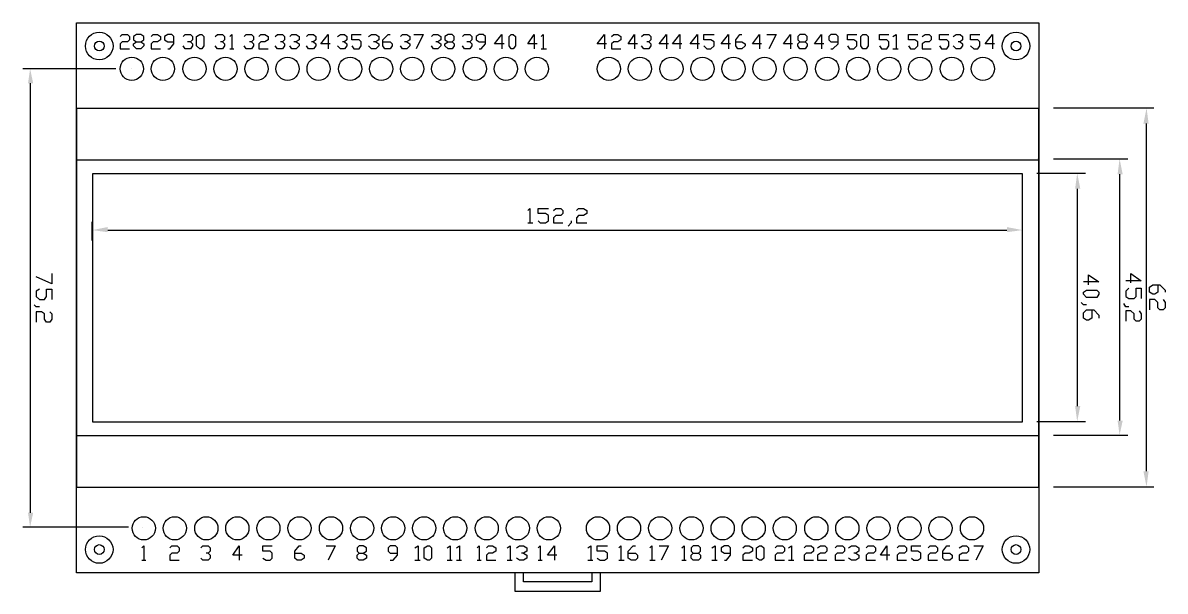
# Model space of a CAD drawing. Extents: x 8 to 205, y -67 to 346.
# Drawn here: x 17.9 to 204.9, y 156 to 249 of the extents above; entities that cross this region are included whole.
import ezdxf

# ---------------------------------------------------------------- set-up
doc = ezdxf.new("R2010")
doc.units = 0
doc.header["$MEASUREMENT"] = 0
doc.layers.add('LIVELLO_1', color=160, linetype='Continuous')

# ---------------------------------------------------------------- blocks, each defined once
blk = doc.blocks.new('AI9-BLK3')
at = {"layer": 'LIVELLO_1'}
for points in [[(-86.06, 97.86), (-86.9, 97.86), (-86.56, 100.23)], [(96.49, 91.26), (95.64, 91.26), (96.15, 93.8)], [(92.25, 82.96), (91.41, 82.96), (91.74, 85.5)], [(85.31, 80.59), (84.46, 80.59), (84.8, 83.13)], [(-73.86, 74.32), (-73.86, 73.48), (-76.4, 73.82)], [(73.29, 74.32), (73.29, 73.48), (75.83, 73.82)], [(85.31, 45.03), (84.46, 45.03), (84.8, 42.49)], [(92.25, 42.66), (91.41, 42.66), (91.74, 40.29)], [(96.49, 34.36), (95.64, 34.36), (96.15, 31.82)], [(-86.06, 27.59), (-86.9, 27.59), (-86.56, 25.22)]]:
    blk.add_hatch(color=7, dxfattribs=at).paths.add_polyline_path(points)
blk = doc.blocks.new('AI9-BLK2')
at = {"layer": 'LIVELLO_1', "color": 7}
for p, q in [((-54.86, 104.99), (-54.18, 104.99)), ((-3.89, 104.99), (-3.04, 104.99)), ((53.68, 104.99), (54.53, 104.99)), ((-73.48, 101.77), (-88.72, 101.77)), ((-70.94, 101.77), (-70.94, 101.77)), ((-87.54, 99.4), (-87.54, 29.13)), ((77.39, 95.34), (77.39, 95.34)), ((79.93, 95.34), (96.36, 95.34)), ((95.17, 95.34), (95.17, 95.34)), ((95.17, 35.9), (95.17, 92.8)), ((77.39, 87.04), (77.39, 87.04)), ((79.93, 87.04), (92.12, 87.04)), ((74.85, 84.67), (74.85, 84.67)), ((77.22, 84.67), (85.18, 84.67)), ((90.77, 84.5), (90.77, 44.2)), ((83.83, 82.13), (83.83, 46.57)), ((-77.38, 73.66), (-77.38, 76.71)), ((74.85, 73.66), (74.85, 76.71)), ((-74.84, 75.36), (72.31, 75.36)), ((-6.09, 76.54), (-5.24, 76.54)), ((74.85, 75.36), (74.85, 75.36)), ((-77.38, 71.12), (-77.38, 71.12)), ((74.85, 71.12), (74.85, 71.12)), ((74.85, 44.03), (74.85, 44.03)), ((77.22, 44.03), (85.18, 44.03)), ((83.83, 44.03), (83.83, 44.03)), ((77.39, 41.83), (77.39, 41.83)), ((79.93, 41.83), (92.12, 41.83)), ((90.77, 41.83), (90.77, 41.83)), ((77.39, 33.36), (77.39, 33.36)), ((79.93, 33.36), (96.36, 33.36)), ((-71.45, 26.76), (-88.72, 26.76)), ((-87.54, 26.76), (-87.54, 26.76)), ((-69.08, 26.76), (-69.08, 26.76)), ((-69.25, 21.34), (-68.57, 21.34)), ((-24.55, 21.34), (-23.7, 21.34)), ((-19.3, 21.34), (-18.45, 21.34)), ((-17.77, 21.34), (-16.93, 21.34)), ((-14.39, 21.34), (-13.71, 21.34)), ((-9.48, 21.34), (-8.63, 21.34)), ((-4.4, 21.34), (-3.72, 21.34)), ((3.73, 21.34), (4.58, 21.34)), ((8.81, 21.34), (9.66, 21.34)), ((13.89, 21.34), (14.74, 21.34)), ((19.14, 21.34), (19.82, 21.34)), ((24.05, 21.34), (24.9, 21.34)), ((36.58, 21.34), (37.43, 21.34))]:
    blk.add_line(p, q, dxfattribs=at)
for points in [[(77.53, 19.29), (-79.95, 19.29), (-79.95, 109.27), (77.53, 109.27)], [(-59.77, 104.99), (-60.28, 105.5), (-60.28, 107.02), (-59.77, 107.36), (-59.43, 107.36), (-59.09, 107.02), (-59.09, 105.5), (-59.43, 104.99)], [(-8.8, 104.99), (-9.14, 105.5), (-9.14, 107.02), (-8.8, 107.36), (-8.46, 107.36), (-8.12, 107.02), (-8.12, 105.5), (-8.46, 104.99)], [(48.77, 104.99), (48.44, 105.5), (48.44, 107.02), (48.77, 107.36), (49.28, 107.36), (49.62, 107.02), (49.62, 105.5), (49.28, 104.99)], [(77.53, 95.27), (-79.95, 95.27), (-79.95, 33.29), (77.53, 33.29)], [(-79.95, 86.87), (77.53, 86.87), (77.53, 41.69), (-79.95, 41.69)], [(-77.3, 43.99), (74.88, 43.99), (74.88, 84.57), (-77.3, 84.57)], [(84.84, 65.2), (85.35, 65.53), (87.04, 65.53), (87.38, 65.2), (87.38, 64.86), (87.04, 64.35), (85.35, 64.35), (84.84, 64.86)], [(-22.52, 21.34), (-23.02, 21.68), (-23.02, 23.37), (-22.52, 23.71), (-22.18, 23.71), (-21.84, 23.37), (-21.84, 21.68), (-22.18, 21.34)], [(31.84, 21.34), (31.33, 21.68), (31.33, 23.37), (31.84, 23.71), (32.18, 23.71), (32.52, 23.37), (32.52, 21.68), (32.18, 21.34)]]:
    blk.add_lwpolyline(points, close=True, dxfattribs=at)
for points in [[(-72.81, 107.02), (-72.47, 107.36), (-71.62, 107.36), (-71.28, 107.02), (-71.28, 106.51), (-71.62, 106.17), (-72.47, 106.17), (-72.81, 105.84), (-72.81, 104.99), (-71.28, 104.99)], [(-70.1, 104.99), (-70.61, 105.5), (-70.61, 105.84), (-70.1, 106.17), (-69.42, 106.17), (-68.91, 106.51), (-68.91, 107.02), (-69.42, 107.36), (-70.1, 107.36), (-70.61, 107.02), (-70.61, 106.51), (-70.1, 106.17)], [(-67.73, 107.02), (-67.39, 107.36), (-66.71, 107.36), (-66.2, 107.02), (-66.2, 106.51), (-66.71, 106.17), (-67.39, 106.17), (-67.73, 105.84), (-67.73, 104.99), (-66.2, 104.99)], [(-65.02, 104.99), (-64.68, 104.99), (-64, 105.84), (-64, 107.02), (-64.34, 107.36), (-65.02, 107.36), (-65.53, 107.02), (-65.53, 106.51), (-65.02, 106.17), (-64, 106.17)], [(-62.48, 107.02), (-62.14, 107.36), (-61.29, 107.36), (-60.95, 107.02), (-60.95, 106.51), (-61.29, 106.17), (-61.8, 106.17)], [(-57.23, 107.02), (-56.89, 107.36), (-56.04, 107.36), (-55.7, 107.02), (-55.7, 106.51), (-56.04, 106.17), (-56.38, 106.17)], [(-54.86, 107.02), (-54.52, 107.36), (-54.52, 104.99)], [(-52.49, 107.02), (-52.15, 107.36), (-51.3, 107.36), (-50.96, 107.02), (-50.96, 106.51), (-51.3, 106.17), (-51.64, 106.17)], [(-50.12, 107.02), (-49.78, 107.36), (-49.1, 107.36), (-48.59, 107.02), (-48.59, 106.51), (-49.1, 106.17), (-49.78, 106.17), (-50.12, 105.84), (-50.12, 104.99), (-48.59, 104.99)], [(-47.41, 107.02), (-47.07, 107.36), (-46.22, 107.36), (-45.88, 107.02), (-45.88, 106.51), (-46.22, 106.17), (-46.56, 106.17)], [(-45.04, 107.02), (-44.7, 107.36), (-44.02, 107.36), (-43.51, 107.02), (-43.51, 106.51), (-44.02, 106.17), (-44.36, 106.17)], [(-42.33, 107.02), (-41.99, 107.36), (-41.14, 107.36), (-40.8, 107.02), (-40.8, 106.51), (-41.14, 106.17), (-41.48, 106.17)], [(-38.43, 105.84), (-39.96, 105.84), (-38.77, 107.36), (-38.77, 104.99)], [(-37.25, 107.02), (-36.74, 107.36), (-36.06, 107.36), (-35.72, 107.02), (-35.72, 106.51), (-36.06, 106.17), (-36.4, 106.17)], [(-34.88, 105.5), (-34.54, 104.99), (-33.69, 104.99), (-33.35, 105.5), (-33.35, 106.17), (-33.69, 106.51), (-34.88, 106.51), (-34.88, 107.36), (-33.35, 107.36)], [(-32.17, 107.02), (-31.66, 107.36), (-30.98, 107.36), (-30.47, 107.02), (-30.47, 106.51), (-30.98, 106.17), (-31.32, 106.17)], [(-29.8, 106.17), (-28.61, 106.17), (-28.27, 105.84), (-28.27, 105.5), (-28.61, 104.99), (-29.46, 104.99), (-29.8, 105.5), (-29.8, 106.51), (-28.95, 107.36), (-28.61, 107.36)], [(-26.92, 107.02), (-26.58, 107.36), (-25.9, 107.36), (-25.39, 107.02), (-25.39, 106.51), (-25.9, 106.17), (-26.24, 106.17)], [(-24.72, 107.36), (-23.19, 107.36), (-24.38, 104.99)], [(-21.84, 107.02), (-21.5, 107.36), (-20.82, 107.36), (-20.31, 107.02), (-20.31, 106.51), (-20.82, 106.17), (-21.16, 106.17)], [(-19.13, 104.99), (-19.64, 105.5), (-19.64, 105.84), (-19.13, 106.17), (-18.45, 106.17), (-18.11, 106.51), (-18.11, 107.02), (-18.45, 107.36), (-19.13, 107.36), (-19.64, 107.02), (-19.64, 106.51), (-19.13, 106.17)], [(-16.76, 107.02), (-16.42, 107.36), (-15.57, 107.36), (-15.23, 107.02), (-15.23, 106.51), (-15.57, 106.17), (-16.08, 106.17)], [(-14.05, 104.99), (-13.71, 104.99), (-13.03, 105.84), (-13.03, 107.02), (-13.37, 107.36), (-14.05, 107.36), (-14.56, 107.02), (-14.56, 106.51), (-14.05, 106.17), (-13.03, 106.17)], [(-9.98, 105.84), (-11.51, 105.84), (-10.32, 107.36), (-10.32, 104.99)], [(-4.57, 105.84), (-6.09, 105.84), (-5.07, 107.36), (-5.07, 104.99)], [(-3.89, 107.02), (-3.55, 107.36), (-3.55, 104.99)], [(6.78, 105.84), (5.26, 105.84), (6.44, 107.36), (6.44, 104.99)], [(7.63, 107.02), (7.97, 107.36), (8.64, 107.36), (9.15, 107.02), (9.15, 106.51), (8.64, 106.17), (7.97, 106.17), (7.63, 105.84), (7.63, 104.99), (9.15, 104.99)], [(11.86, 105.84), (10.34, 105.84), (11.35, 107.36), (11.35, 104.99)], [(12.54, 107.02), (12.88, 107.36), (13.72, 107.36), (14.06, 107.02), (14.06, 106.51), (13.72, 106.17), (13.38, 106.17)], [(16.94, 105.84), (15.42, 105.84), (16.6, 107.36), (16.6, 104.99)], [(19.14, 105.84), (17.62, 105.84), (18.8, 107.36), (18.8, 104.99)], [(22.02, 105.84), (20.5, 105.84), (21.68, 107.36), (21.68, 104.99)], [(22.7, 105.5), (23.21, 104.99), (23.88, 104.99), (24.39, 105.5), (24.39, 106.17), (23.88, 106.51), (22.7, 106.51), (22.7, 107.36), (24.39, 107.36)], [(27.1, 105.84), (25.58, 105.84), (26.76, 107.36), (26.76, 104.99)], [(27.95, 106.17), (28.96, 106.17), (29.47, 105.84), (29.47, 105.5), (28.96, 104.99), (28.28, 104.99), (27.95, 105.5), (27.95, 106.51), (28.62, 107.36), (28.96, 107.36)], [(32.18, 105.84), (30.66, 105.84), (31.84, 107.36), (31.84, 104.99)], [(33.03, 107.36), (34.55, 107.36), (33.37, 104.99)], [(37.26, 105.84), (35.74, 105.84), (36.92, 107.36), (36.92, 104.99)], [(38.45, 104.99), (38.11, 105.5), (38.11, 105.84), (38.45, 106.17), (39.29, 106.17), (39.63, 106.51), (39.63, 107.02), (39.29, 107.36), (38.45, 107.36), (38.11, 107.02), (38.11, 106.51), (38.45, 106.17)], [(42.34, 105.84), (40.82, 105.84), (42, 107.36), (42, 104.99)], [(43.52, 104.99), (43.86, 104.99), (44.71, 105.84), (44.71, 107.02), (44.37, 107.36), (43.52, 107.36), (43.19, 107.02), (43.19, 106.51), (43.52, 106.17), (44.71, 106.17)], [(46.23, 105.5), (46.57, 104.99), (47.25, 104.99), (47.76, 105.5), (47.76, 106.17), (47.25, 106.51), (46.23, 106.51), (46.23, 107.36), (47.76, 107.36)], [(51.48, 105.5), (51.82, 104.99), (52.67, 104.99), (53.01, 105.5), (53.01, 106.17), (52.67, 106.51), (51.48, 106.51), (51.48, 107.36), (53.01, 107.36)], [(53.68, 107.02), (54.19, 107.36), (54.19, 104.99)], [(56.22, 105.5), (56.56, 104.99), (57.24, 104.99), (57.75, 105.5), (57.75, 106.17), (57.24, 106.51), (56.22, 106.51), (56.22, 107.36), (57.75, 107.36)], [(58.43, 107.02), (58.93, 107.36), (59.61, 107.36), (59.95, 107.02), (59.95, 106.51), (59.61, 106.17), (58.93, 106.17), (58.43, 105.84), (58.43, 104.99), (59.95, 104.99)], [(61.31, 105.5), (61.64, 104.99), (62.49, 104.99), (62.83, 105.5), (62.83, 106.17), (62.49, 106.51), (61.31, 106.51), (61.31, 107.36), (62.83, 107.36)], [(63.51, 107.02), (64.01, 107.36), (64.69, 107.36), (65.03, 107.02), (65.03, 106.51), (64.69, 106.17), (64.35, 106.17)], [(66.38, 105.5), (66.89, 104.99), (67.57, 104.99), (67.91, 105.5), (67.91, 106.17), (67.57, 106.51), (66.38, 106.51), (66.38, 107.36), (67.91, 107.36)], [(70.28, 105.84), (68.76, 105.84), (69.94, 107.36), (69.94, 104.99)], [(-69.42, 106.17), (-68.91, 105.84), (-68.91, 105.5), (-69.42, 104.99), (-70.1, 104.99)], [(-61.29, 106.17), (-60.95, 105.84), (-60.95, 105.5), (-61.29, 104.99), (-62.14, 104.99), (-62.48, 105.5)], [(-56.04, 106.17), (-55.7, 105.84), (-55.7, 105.5), (-56.04, 104.99), (-56.89, 104.99), (-57.23, 105.5)], [(-51.3, 106.17), (-50.96, 105.84), (-50.96, 105.5), (-51.3, 104.99), (-52.15, 104.99), (-52.49, 105.5)], [(-46.22, 106.17), (-45.88, 105.84), (-45.88, 105.5), (-46.22, 104.99), (-47.07, 104.99), (-47.41, 105.5)], [(-44.02, 106.17), (-43.51, 105.84), (-43.51, 105.5), (-44.02, 104.99), (-44.7, 104.99), (-45.04, 105.5)], [(-41.14, 106.17), (-40.8, 105.84), (-40.8, 105.5), (-41.14, 104.99), (-41.99, 104.99), (-42.33, 105.5)], [(-36.06, 106.17), (-35.72, 105.84), (-35.72, 105.5), (-36.06, 104.99), (-36.74, 104.99), (-37.25, 105.5)], [(-30.98, 106.17), (-30.47, 105.84), (-30.47, 105.5), (-30.98, 104.99), (-31.66, 104.99), (-32.17, 105.5)], [(-25.9, 106.17), (-25.39, 105.84), (-25.39, 105.5), (-25.9, 104.99), (-26.58, 104.99), (-26.92, 105.5)], [(-20.82, 106.17), (-20.31, 105.84), (-20.31, 105.5), (-20.82, 104.99), (-21.5, 104.99), (-21.84, 105.5)], [(-18.45, 106.17), (-18.11, 105.84), (-18.11, 105.5), (-18.45, 104.99), (-19.13, 104.99)], [(-15.57, 106.17), (-15.23, 105.84), (-15.23, 105.5), (-15.57, 104.99), (-16.42, 104.99), (-16.76, 105.5)], [(13.72, 106.17), (14.06, 105.84), (14.06, 105.5), (13.72, 104.99), (12.88, 104.99), (12.54, 105.5)], [(39.29, 106.17), (39.63, 105.84), (39.63, 105.5), (39.29, 104.99), (38.45, 104.99)], [(64.69, 106.17), (65.03, 105.84), (65.03, 105.5), (64.69, 104.99), (64.01, 104.99), (63.51, 105.5)], [(-6.09, 78.57), (-5.75, 78.91), (-5.75, 76.54)], [(-4.4, 76.88), (-4.06, 76.54), (-3.21, 76.54), (-2.7, 76.88), (-2.7, 77.73), (-3.21, 78.07), (-4.4, 78.07), (-4.4, 78.91), (-2.7, 78.91)], [(-1.86, 78.57), (-1.52, 78.91), (-0.67, 78.91), (-0.33, 78.57), (-0.33, 78.07), (-0.67, 77.73), (-1.52, 77.73), (-1.86, 77.39), (-1.86, 76.54), (-0.33, 76.54)], [(1.87, 78.57), (2.21, 78.91), (3.05, 78.91), (3.56, 78.57), (3.56, 78.07), (3.05, 77.73), (2.21, 77.73), (1.87, 77.39), (1.87, 76.54), (3.56, 76.54)], [(1.02, 76.88), (1.02, 76.54), (0.51, 76.03)], [(-83.98, 68.24), (-83.98, 66.55), (-86.52, 67.74)], [(85.69, 66.38), (85.69, 68.07), (87.38, 66.89), (84.84, 66.89)], [(92.63, 66.72), (92.63, 68.24), (94.32, 67.06), (91.78, 67.06)], [(-86.02, 65.7), (-86.52, 65.37), (-86.52, 64.52), (-86.02, 64.01), (-85.17, 64.01), (-84.83, 64.52), (-84.83, 65.7), (-83.98, 65.7), (-83.98, 64.01)], [(92.29, 65.87), (91.78, 65.37), (91.78, 64.52), (92.29, 64.18), (93.14, 64.18), (93.48, 64.52), (93.48, 65.87), (94.32, 65.87), (94.32, 64.18)], [(97.03, 66.38), (97.03, 65.2), (96.53, 64.86), (96.19, 64.86), (95.68, 65.2), (95.68, 66.04), (96.19, 66.38), (97.37, 66.38), (98.22, 65.53), (98.22, 65.2)], [(97.88, 64.01), (98.22, 63.5), (98.22, 62.66), (97.88, 62.32), (97.37, 62.32), (97.03, 62.66), (97.03, 63.5), (96.53, 64.01), (95.68, 64.01), (95.68, 62.32)], [(-86.02, 62.83), (-86.52, 62.83), (-86.86, 63.16)], [(-84.32, 61.98), (-83.98, 61.64), (-83.98, 60.79), (-84.32, 60.29), (-84.83, 60.29), (-85.17, 60.79), (-85.17, 61.64), (-85.68, 61.98), (-86.52, 61.98), (-86.52, 60.29)], [(85.35, 63.16), (84.84, 63.16), (84.5, 63.5)], [(86.2, 62.32), (86.2, 60.96), (85.69, 60.62), (85.35, 60.62), (84.84, 60.96), (84.84, 61.81), (85.35, 62.32), (86.54, 62.32), (87.38, 61.47), (87.38, 60.96)], [(92.29, 62.83), (91.78, 62.83), (91.45, 63.33)], [(93.99, 62.15), (94.32, 61.64), (94.32, 60.79), (93.99, 60.45), (93.48, 60.45), (93.14, 60.79), (93.14, 61.64), (92.63, 62.15), (91.78, 62.15), (91.78, 60.45)], [(-69.25, 23.37), (-68.91, 23.71), (-68.91, 21.34)], [(-64.68, 23.37), (-64.34, 23.71), (-63.49, 23.71), (-63.15, 23.37), (-63.15, 22.86), (-63.49, 22.52), (-64.34, 22.52), (-64.68, 22.19), (-64.68, 21.34), (-63.15, 21.34)], [(-59.6, 23.37), (-59.26, 23.71), (-58.41, 23.71), (-58.08, 23.37), (-58.08, 22.86), (-58.41, 22.52), (-58.75, 22.52)], [(-58.41, 22.52), (-58.08, 22.19), (-58.08, 21.68), (-58.41, 21.34), (-59.26, 21.34), (-59.6, 21.68)], [(-52.83, 22.19), (-54.35, 22.19), (-53.33, 23.71), (-53.33, 21.34)], [(-49.44, 21.68), (-48.93, 21.34), (-48.25, 21.34), (-47.92, 21.68), (-47.92, 22.52), (-48.25, 22.86), (-49.44, 22.86), (-49.44, 23.71), (-47.92, 23.71)], [(-44.19, 22.52), (-43.17, 22.52), (-42.67, 22.19), (-42.67, 21.68), (-43.17, 21.34), (-43.85, 21.34), (-44.19, 21.68), (-44.19, 22.86), (-43.51, 23.71), (-43.17, 23.71)], [(-39.11, 23.71), (-37.59, 23.71), (-38.77, 21.34)], [(-33.69, 21.34), (-34.03, 21.68), (-34.03, 22.19), (-33.69, 22.52), (-33.01, 22.52), (-32.51, 22.86), (-32.51, 23.37), (-33.01, 23.71), (-33.69, 23.71), (-34.03, 23.37), (-34.03, 22.86), (-33.69, 22.52)], [(-33.01, 22.52), (-32.51, 22.19), (-32.51, 21.68), (-33.01, 21.34), (-33.69, 21.34)], [(-28.61, 21.34), (-28.1, 21.34), (-27.43, 22.19), (-27.43, 23.37), (-27.76, 23.71), (-28.61, 23.71), (-28.95, 23.37), (-28.95, 22.86), (-28.61, 22.52), (-27.43, 22.52)], [(-24.55, 23.37), (-24.04, 23.71), (-24.04, 21.34)], [(-19.3, 23.37), (-18.79, 23.71), (-18.79, 21.34)], [(-17.77, 23.37), (-17.27, 23.71), (-17.27, 21.34)], [(-14.39, 23.37), (-14.05, 23.71), (-14.05, 21.34)], [(-12.86, 23.37), (-12.52, 23.71), (-11.85, 23.71), (-11.34, 23.37), (-11.34, 22.86), (-11.85, 22.52), (-12.52, 22.52), (-12.86, 22.19), (-12.86, 21.34), (-11.34, 21.34)], [(-9.48, 23.37), (-8.97, 23.71), (-8.97, 21.34)], [(-7.95, 23.37), (-7.44, 23.71), (-6.77, 23.71), (-6.26, 23.37), (-6.26, 22.86), (-6.77, 22.52), (-7.11, 22.52)], [(-6.77, 22.52), (-6.26, 22.19), (-6.26, 21.68), (-6.77, 21.34), (-7.44, 21.34), (-7.95, 21.68)], [(-4.4, 23.37), (-4.06, 23.71), (-4.06, 21.34)], [(-1.35, 22.19), (-2.87, 22.19), (-1.69, 23.71), (-1.69, 21.34)], [(3.73, 23.37), (4.24, 23.71), (4.24, 21.34)], [(5.26, 21.68), (5.76, 21.34), (6.44, 21.34), (6.95, 21.68), (6.95, 22.52), (6.44, 22.86), (5.26, 22.86), (5.26, 23.71), (6.95, 23.71)], [(8.81, 23.37), (9.15, 23.71), (9.15, 21.34)], [(10.34, 22.52), (11.52, 22.52), (11.86, 22.19), (11.86, 21.68), (11.52, 21.34), (10.84, 21.34), (10.34, 21.68), (10.34, 22.86), (11.18, 23.71), (11.52, 23.71)], [(13.89, 23.37), (14.23, 23.71), (14.23, 21.34)], [(15.42, 23.71), (16.94, 23.71), (15.75, 21.34)], [(19.14, 23.37), (19.48, 23.71), (19.48, 21.34)], [(21, 21.34), (20.67, 21.68), (20.67, 22.19), (21, 22.52), (21.85, 22.52), (22.19, 22.86), (22.19, 23.37), (21.85, 23.71), (21, 23.71), (20.67, 23.37), (20.67, 22.86), (21, 22.52)], [(21.85, 22.52), (22.19, 22.19), (22.19, 21.68), (21.85, 21.34), (21, 21.34)], [(24.05, 23.37), (24.56, 23.71), (24.56, 21.34)], [(26.08, 21.34), (26.42, 21.34), (27.1, 22.19), (27.1, 23.37), (26.76, 23.71), (26.08, 23.71), (25.58, 23.37), (25.58, 22.86), (26.08, 22.52), (27.1, 22.52)], [(29.13, 23.37), (29.47, 23.71), (30.15, 23.71), (30.66, 23.37), (30.66, 22.86), (30.15, 22.52), (29.47, 22.52), (29.13, 22.19), (29.13, 21.34), (30.66, 21.34)], [(34.38, 23.37), (34.72, 23.71), (35.57, 23.71), (35.91, 23.37), (35.91, 22.86), (35.57, 22.52), (34.72, 22.52), (34.38, 22.19), (34.38, 21.34), (35.91, 21.34)], [(36.58, 23.37), (37.09, 23.71), (37.09, 21.34)], [(39.12, 23.37), (39.46, 23.71), (40.31, 23.71), (40.65, 23.37), (40.65, 22.86), (40.31, 22.52), (39.46, 22.52), (39.12, 22.19), (39.12, 21.34), (40.65, 21.34)], [(41.32, 23.37), (41.83, 23.71), (42.51, 23.71), (42.85, 23.37), (42.85, 22.86), (42.51, 22.52), (41.83, 22.52), (41.32, 22.19), (41.32, 21.34), (42.85, 21.34)], [(44.2, 23.37), (44.54, 23.71), (45.39, 23.71), (45.73, 23.37), (45.73, 22.86), (45.39, 22.52), (44.54, 22.52), (44.2, 22.19), (44.2, 21.34), (45.73, 21.34)], [(46.4, 23.37), (46.91, 23.71), (47.59, 23.71), (48.1, 23.37), (48.1, 22.86), (47.59, 22.52), (47.25, 22.52)], [(47.59, 22.52), (48.1, 22.19), (48.1, 21.68), (47.59, 21.34), (46.91, 21.34), (46.4, 21.68)], [(49.28, 23.37), (49.62, 23.71), (50.47, 23.71), (50.81, 23.37), (50.81, 22.86), (50.47, 22.52), (49.62, 22.52), (49.28, 22.19), (49.28, 21.34), (50.81, 21.34)], [(53.18, 22.19), (51.65, 22.19), (52.67, 23.71), (52.67, 21.34)], [(54.36, 23.37), (54.7, 23.71), (55.55, 23.71), (55.89, 23.37), (55.89, 22.86), (55.55, 22.52), (54.7, 22.52), (54.36, 22.19), (54.36, 21.34), (55.89, 21.34)], [(56.73, 21.68), (57.07, 21.34), (57.75, 21.34), (58.26, 21.68), (58.26, 22.52), (57.75, 22.86), (56.73, 22.86), (56.73, 23.71), (58.26, 23.71)], [(59.44, 23.37), (59.78, 23.71), (60.63, 23.71), (60.97, 23.37), (60.97, 22.86), (60.63, 22.52), (59.78, 22.52), (59.44, 22.19), (59.44, 21.34), (60.97, 21.34)], [(61.81, 22.52), (63, 22.52), (63.34, 22.19), (63.34, 21.68), (63, 21.34), (62.15, 21.34), (61.81, 21.68), (61.81, 22.86), (62.49, 23.71), (63, 23.71)], [(64.52, 23.37), (65.03, 23.71), (65.71, 23.71), (66.05, 23.37), (66.05, 22.86), (65.71, 22.52), (65.03, 22.52), (64.52, 22.19), (64.52, 21.34), (66.05, 21.34)], [(66.89, 23.71), (68.42, 23.71), (67.23, 21.34)], [(5.79, 19.29), (4.39, 19.29), (4.39, 17.79), (-6.81, 17.79), (-6.81, 19.29), (-8.21, 19.29), (-8.21, 16.29), (5.79, 16.29), (5.79, 19.29), (-8.21, 19.29)]]:
    blk.add_lwpolyline(points, dxfattribs=at)
for points in [[(-76.22, 103.23), (-74.98, 103.23), (-73.97, 104.24), (-73.97, 105.48), (-73.97, 106.73), (-74.98, 107.73), (-76.22, 107.73), (-77.46, 107.73), (-78.47, 106.73), (-78.47, 105.48), (-78.47, 104.24), (-77.46, 103.23), (-76.22, 103.23)], [(73.81, 103.23), (75.05, 103.23), (76.06, 104.24), (76.06, 105.48), (76.06, 106.73), (75.05, 107.73), (73.81, 107.73), (72.57, 107.73), (71.56, 106.73), (71.56, 105.48), (71.56, 104.24), (72.57, 103.23), (73.81, 103.23)], [(-76.22, 104.68), (-75.78, 104.68), (-75.42, 105.04), (-75.42, 105.48), (-75.42, 105.93), (-75.78, 106.28), (-76.22, 106.28), (-76.66, 106.28), (-77.02, 105.93), (-77.02, 105.48), (-77.02, 105.04), (-76.66, 104.68), (-76.22, 104.68)], [(73.81, 104.68), (74.25, 104.68), (74.61, 105.04), (74.61, 105.48), (74.61, 105.93), (74.25, 106.28), (73.81, 106.28), (73.37, 106.28), (73.01, 105.93), (73.01, 105.48), (73.01, 105.04), (73.37, 104.68), (73.81, 104.68)], [(-70.89, 99.86), (-69.84, 99.86), (-68.99, 100.71), (-68.99, 101.76), (-68.99, 102.81), (-69.84, 103.66), (-70.89, 103.66), (-71.94, 103.66), (-72.79, 102.81), (-72.79, 101.76), (-72.79, 100.71), (-71.94, 99.86), (-70.89, 99.86)], [(-65.81, 99.86), (-64.76, 99.86), (-63.91, 100.71), (-63.91, 101.76), (-63.91, 102.81), (-64.76, 103.66), (-65.81, 103.66), (-66.86, 103.66), (-67.71, 102.81), (-67.71, 101.76), (-67.71, 100.71), (-66.86, 99.86), (-65.81, 99.86)], [(-60.64, 99.86), (-59.59, 99.86), (-58.74, 100.71), (-58.74, 101.76), (-58.74, 102.81), (-59.59, 103.66), (-60.64, 103.66), (-61.69, 103.66), (-62.54, 102.81), (-62.54, 101.76), (-62.54, 100.71), (-61.69, 99.86), (-60.64, 99.86)], [(-55.56, 99.86), (-54.51, 99.86), (-53.66, 100.71), (-53.66, 101.76), (-53.66, 102.81), (-54.51, 103.66), (-55.56, 103.66), (-56.61, 103.66), (-57.46, 102.81), (-57.46, 101.76), (-57.46, 100.71), (-56.61, 99.86), (-55.56, 99.86)], [(-50.48, 99.86), (-49.43, 99.86), (-48.58, 100.71), (-48.58, 101.76), (-48.58, 102.81), (-49.43, 103.66), (-50.48, 103.66), (-51.53, 103.66), (-52.38, 102.81), (-52.38, 101.76), (-52.38, 100.71), (-51.53, 99.86), (-50.48, 99.86)], [(-45.4, 99.86), (-44.35, 99.86), (-43.5, 100.71), (-43.5, 101.76), (-43.5, 102.81), (-44.35, 103.66), (-45.4, 103.66), (-46.45, 103.66), (-47.3, 102.81), (-47.3, 101.76), (-47.3, 100.71), (-46.45, 99.86), (-45.4, 99.86)], [(-40.32, 99.86), (-39.27, 99.86), (-38.42, 100.71), (-38.42, 101.76), (-38.42, 102.81), (-39.27, 103.66), (-40.32, 103.66), (-41.37, 103.66), (-42.22, 102.81), (-42.22, 101.76), (-42.22, 100.71), (-41.37, 99.86), (-40.32, 99.86)], [(-35.16, 99.86), (-34.11, 99.86), (-33.26, 100.71), (-33.26, 101.76), (-33.26, 102.81), (-34.11, 103.66), (-35.16, 103.66), (-36.21, 103.66), (-37.06, 102.81), (-37.06, 101.76), (-37.06, 100.71), (-36.21, 99.86), (-35.16, 99.86)], [(-30.08, 99.86), (-29.03, 99.86), (-28.18, 100.71), (-28.18, 101.76), (-28.18, 102.81), (-29.03, 103.66), (-30.08, 103.66), (-31.13, 103.66), (-31.98, 102.81), (-31.98, 101.76), (-31.98, 100.71), (-31.13, 99.86), (-30.08, 99.86)], [(-25, 99.86), (-23.95, 99.86), (-23.1, 100.71), (-23.1, 101.76), (-23.1, 102.81), (-23.95, 103.66), (-25, 103.66), (-26.05, 103.66), (-26.9, 102.81), (-26.9, 101.76), (-26.9, 100.71), (-26.05, 99.86), (-25, 99.86)], [(-19.92, 99.86), (-18.87, 99.86), (-18.02, 100.71), (-18.02, 101.76), (-18.02, 102.81), (-18.87, 103.66), (-19.92, 103.66), (-20.97, 103.66), (-21.82, 102.81), (-21.82, 101.76), (-21.82, 100.71), (-20.97, 99.86), (-19.92, 99.86)], [(-14.75, 99.86), (-13.71, 99.86), (-12.85, 100.71), (-12.85, 101.76), (-12.85, 102.81), (-13.71, 103.66), (-14.75, 103.66), (-15.8, 103.66), (-16.65, 102.81), (-16.65, 101.76), (-16.65, 100.71), (-15.8, 99.86), (-14.75, 99.86)], [(-9.67, 99.86), (-8.63, 99.86), (-7.77, 100.71), (-7.77, 101.76), (-7.77, 102.81), (-8.63, 103.66), (-9.67, 103.66), (-10.72, 103.66), (-11.57, 102.81), (-11.57, 101.76), (-11.57, 100.71), (-10.72, 99.86), (-9.67, 99.86)], [(-4.59, 99.86), (-3.55, 99.86), (-2.69, 100.71), (-2.69, 101.76), (-2.69, 102.81), (-3.55, 103.66), (-4.59, 103.66), (-5.64, 103.66), (-6.49, 102.81), (-6.49, 101.76), (-6.49, 100.71), (-5.64, 99.86), (-4.59, 99.86)], [(7.17, 99.86), (8.22, 99.86), (9.07, 100.71), (9.07, 101.76), (9.07, 102.81), (8.22, 103.66), (7.17, 103.66), (6.13, 103.66), (5.28, 102.81), (5.28, 101.76), (5.28, 100.71), (6.13, 99.86), (7.17, 99.86)], [(12.25, 99.86), (13.3, 99.86), (14.15, 100.71), (14.15, 101.76), (14.15, 102.81), (13.3, 103.66), (12.25, 103.66), (11.21, 103.66), (10.36, 102.81), (10.36, 101.76), (10.36, 100.71), (11.21, 99.86), (12.25, 99.86)], [(17.42, 99.86), (18.47, 99.86), (19.32, 100.71), (19.32, 101.76), (19.32, 102.81), (18.47, 103.66), (17.42, 103.66), (16.37, 103.66), (15.52, 102.81), (15.52, 101.76), (15.52, 100.71), (16.37, 99.86), (17.42, 99.86)], [(22.5, 99.86), (23.55, 99.86), (24.4, 100.71), (24.4, 101.76), (24.4, 102.81), (23.55, 103.66), (22.5, 103.66), (21.45, 103.66), (20.6, 102.81), (20.6, 101.76), (20.6, 100.71), (21.45, 99.86), (22.5, 99.86)], [(27.58, 99.86), (28.63, 99.86), (29.48, 100.71), (29.48, 101.76), (29.48, 102.81), (28.63, 103.66), (27.58, 103.66), (26.53, 103.66), (25.68, 102.81), (25.68, 101.76), (25.68, 100.71), (26.53, 99.86), (27.58, 99.86)], [(32.66, 99.86), (33.71, 99.86), (34.56, 100.71), (34.56, 101.76), (34.56, 102.81), (33.71, 103.66), (32.66, 103.66), (31.61, 103.66), (30.76, 102.81), (30.76, 101.76), (30.76, 100.71), (31.61, 99.86), (32.66, 99.86)], [(37.74, 99.86), (38.79, 99.86), (39.64, 100.71), (39.64, 101.76), (39.64, 102.81), (38.79, 103.66), (37.74, 103.66), (36.69, 103.66), (35.84, 102.81), (35.84, 101.76), (35.84, 100.71), (36.69, 99.86), (37.74, 99.86)], [(42.9, 99.86), (43.95, 99.86), (44.8, 100.71), (44.8, 101.76), (44.8, 102.81), (43.95, 103.66), (42.9, 103.66), (41.86, 103.66), (41, 102.81), (41, 101.76), (41, 100.71), (41.86, 99.86), (42.9, 99.86)], [(47.98, 99.86), (49.03, 99.86), (49.88, 100.71), (49.88, 101.76), (49.88, 102.81), (49.03, 103.66), (47.98, 103.66), (46.94, 103.66), (46.08, 102.81), (46.08, 101.76), (46.08, 100.71), (46.94, 99.86), (47.98, 99.86)], [(53.06, 99.86), (54.11, 99.86), (54.96, 100.71), (54.96, 101.76), (54.96, 102.81), (54.11, 103.66), (53.06, 103.66), (52.02, 103.66), (51.16, 102.81), (51.16, 101.76), (51.16, 100.71), (52.02, 99.86), (53.06, 99.86)], [(58.14, 99.86), (59.19, 99.86), (60.04, 100.71), (60.04, 101.76), (60.04, 102.81), (59.19, 103.66), (58.14, 103.66), (57.1, 103.66), (56.24, 102.81), (56.24, 101.76), (56.24, 100.71), (57.1, 99.86), (58.14, 99.86)], [(63.31, 99.86), (64.36, 99.86), (65.21, 100.71), (65.21, 101.76), (65.21, 102.81), (64.36, 103.66), (63.31, 103.66), (62.26, 103.66), (61.41, 102.81), (61.41, 101.76), (61.41, 100.71), (62.26, 99.86), (63.31, 99.86)], [(68.39, 99.86), (69.44, 99.86), (70.29, 100.71), (70.29, 101.76), (70.29, 102.81), (69.44, 103.66), (68.39, 103.66), (67.34, 103.66), (66.49, 102.81), (66.49, 101.76), (66.49, 100.71), (67.34, 99.86), (68.39, 99.86)], [(-68.94, 24.67), (-67.89, 24.67), (-67.04, 25.53), (-67.04, 26.57), (-67.04, 27.62), (-67.89, 28.47), (-68.94, 28.47), (-69.99, 28.47), (-70.84, 27.62), (-70.84, 26.57), (-70.84, 25.53), (-69.99, 24.67), (-68.94, 24.67)], [(-63.86, 24.67), (-62.81, 24.67), (-61.96, 25.53), (-61.96, 26.57), (-61.96, 27.62), (-62.81, 28.47), (-63.86, 28.47), (-64.91, 28.47), (-65.76, 27.62), (-65.76, 26.57), (-65.76, 25.53), (-64.91, 24.67), (-63.86, 24.67)], [(-58.7, 24.67), (-57.65, 24.67), (-56.8, 25.53), (-56.8, 26.57), (-56.8, 27.62), (-57.65, 28.47), (-58.7, 28.47), (-59.74, 28.47), (-60.6, 27.62), (-60.6, 26.57), (-60.6, 25.53), (-59.74, 24.67), (-58.7, 24.67)], [(-53.62, 24.67), (-52.57, 24.67), (-51.72, 25.53), (-51.72, 26.57), (-51.72, 27.62), (-52.57, 28.47), (-53.62, 28.47), (-54.66, 28.47), (-55.52, 27.62), (-55.52, 26.57), (-55.52, 25.53), (-54.66, 24.67), (-53.62, 24.67)], [(-48.54, 24.67), (-47.49, 24.67), (-46.64, 25.53), (-46.64, 26.57), (-46.64, 27.62), (-47.49, 28.47), (-48.54, 28.47), (-49.58, 28.47), (-50.44, 27.62), (-50.44, 26.57), (-50.44, 25.53), (-49.58, 24.67), (-48.54, 24.67)], [(-43.46, 24.67), (-42.41, 24.67), (-41.56, 25.53), (-41.56, 26.57), (-41.56, 27.62), (-42.41, 28.47), (-43.46, 28.47), (-44.5, 28.47), (-45.36, 27.62), (-45.36, 26.57), (-45.36, 25.53), (-44.5, 24.67), (-43.46, 24.67)], [(-38.29, 24.67), (-37.24, 24.67), (-36.39, 25.53), (-36.39, 26.57), (-36.39, 27.62), (-37.24, 28.47), (-38.29, 28.47), (-39.34, 28.47), (-40.19, 27.62), (-40.19, 26.57), (-40.19, 25.53), (-39.34, 24.67), (-38.29, 24.67)], [(-33.21, 24.67), (-32.16, 24.67), (-31.31, 25.53), (-31.31, 26.57), (-31.31, 27.62), (-32.16, 28.47), (-33.21, 28.47), (-34.26, 28.47), (-35.11, 27.62), (-35.11, 26.57), (-35.11, 25.53), (-34.26, 24.67), (-33.21, 24.67)], [(-28.13, 24.67), (-27.08, 24.67), (-26.23, 25.53), (-26.23, 26.57), (-26.23, 27.62), (-27.08, 28.47), (-28.13, 28.47), (-29.18, 28.47), (-30.03, 27.62), (-30.03, 26.57), (-30.03, 25.53), (-29.18, 24.67), (-28.13, 24.67)], [(-23.05, 24.67), (-22, 24.67), (-21.15, 25.53), (-21.15, 26.57), (-21.15, 27.62), (-22, 28.47), (-23.05, 28.47), (-24.1, 28.47), (-24.95, 27.62), (-24.95, 26.57), (-24.95, 25.53), (-24.1, 24.67), (-23.05, 24.67)], [(-17.97, 24.67), (-16.92, 24.67), (-16.07, 25.53), (-16.07, 26.57), (-16.07, 27.62), (-16.92, 28.47), (-17.97, 28.47), (-19.02, 28.47), (-19.87, 27.62), (-19.87, 26.57), (-19.87, 25.53), (-19.02, 24.67), (-17.97, 24.67)], [(-12.81, 24.67), (-11.76, 24.67), (-10.91, 25.53), (-10.91, 26.57), (-10.91, 27.62), (-11.76, 28.47), (-12.81, 28.47), (-13.86, 28.47), (-14.71, 27.62), (-14.71, 26.57), (-14.71, 25.53), (-13.86, 24.67), (-12.81, 24.67)], [(-7.73, 24.67), (-6.68, 24.67), (-5.83, 25.53), (-5.83, 26.57), (-5.83, 27.62), (-6.68, 28.47), (-7.73, 28.47), (-8.78, 28.47), (-9.63, 27.62), (-9.63, 26.57), (-9.63, 25.53), (-8.78, 24.67), (-7.73, 24.67)], [(-2.65, 24.67), (-1.6, 24.67), (-0.75, 25.53), (-0.75, 26.57), (-0.75, 27.62), (-1.6, 28.47), (-2.65, 28.47), (-3.7, 28.47), (-4.55, 27.62), (-4.55, 26.57), (-4.55, 25.53), (-3.7, 24.67), (-2.65, 24.67)], [(5.4, 24.67), (6.45, 24.67), (7.3, 25.53), (7.3, 26.57), (7.3, 27.62), (6.45, 28.47), (5.4, 28.47), (4.35, 28.47), (3.5, 27.62), (3.5, 26.57), (3.5, 25.53), (4.35, 24.67), (5.4, 24.67)], [(10.48, 24.67), (11.53, 24.67), (12.38, 25.53), (12.38, 26.57), (12.38, 27.62), (11.53, 28.47), (10.48, 28.47), (9.43, 28.47), (8.58, 27.62), (8.58, 26.57), (8.58, 25.53), (9.43, 24.67), (10.48, 24.67)], [(15.56, 24.67), (16.61, 24.67), (17.46, 25.53), (17.46, 26.57), (17.46, 27.62), (16.61, 28.47), (15.56, 28.47), (14.51, 28.47), (13.66, 27.62), (13.66, 26.57), (13.66, 25.53), (14.51, 24.67), (15.56, 24.67)], [(20.72, 24.67), (21.77, 24.67), (22.62, 25.53), (22.62, 26.57), (22.62, 27.62), (21.77, 28.47), (20.72, 28.47), (19.67, 28.47), (18.82, 27.62), (18.82, 26.57), (18.82, 25.53), (19.67, 24.67), (20.72, 24.67)], [(25.8, 24.67), (26.85, 24.67), (27.7, 25.53), (27.7, 26.57), (27.7, 27.62), (26.85, 28.47), (25.8, 28.47), (24.75, 28.47), (23.9, 27.62), (23.9, 26.57), (23.9, 25.53), (24.75, 24.67), (25.8, 24.67)], [(30.88, 24.67), (31.93, 24.67), (32.78, 25.53), (32.78, 26.57), (32.78, 27.62), (31.93, 28.47), (30.88, 28.47), (29.83, 28.47), (28.98, 27.62), (28.98, 26.57), (28.98, 25.53), (29.83, 24.67), (30.88, 24.67)], [(35.96, 24.67), (37.01, 24.67), (37.86, 25.53), (37.86, 26.57), (37.86, 27.62), (37.01, 28.47), (35.96, 28.47), (34.91, 28.47), (34.06, 27.62), (34.06, 26.57), (34.06, 25.53), (34.91, 24.67), (35.96, 24.67)], [(41.13, 24.67), (42.17, 24.67), (43.03, 25.53), (43.03, 26.57), (43.03, 27.62), (42.17, 28.47), (41.13, 28.47), (40.08, 28.47), (39.23, 27.62), (39.23, 26.57), (39.23, 25.53), (40.08, 24.67), (41.13, 24.67)], [(46.21, 24.67), (47.25, 24.67), (48.11, 25.53), (48.11, 26.57), (48.11, 27.62), (47.25, 28.47), (46.21, 28.47), (45.16, 28.47), (44.31, 27.62), (44.31, 26.57), (44.31, 25.53), (45.16, 24.67), (46.21, 24.67)], [(51.29, 24.67), (52.33, 24.67), (53.19, 25.53), (53.19, 26.57), (53.19, 27.62), (52.33, 28.47), (51.29, 28.47), (50.24, 28.47), (49.39, 27.62), (49.39, 26.57), (49.39, 25.53), (50.24, 24.67), (51.29, 24.67)], [(56.37, 24.67), (57.41, 24.67), (58.27, 25.53), (58.27, 26.57), (58.27, 27.62), (57.41, 28.47), (56.37, 28.47), (55.32, 28.47), (54.47, 27.62), (54.47, 26.57), (54.47, 25.53), (55.32, 24.67), (56.37, 24.67)], [(61.45, 24.67), (62.49, 24.67), (63.35, 25.53), (63.35, 26.57), (63.35, 27.62), (62.49, 28.47), (61.45, 28.47), (60.4, 28.47), (59.55, 27.62), (59.55, 26.57), (59.55, 25.53), (60.4, 24.67), (61.45, 24.67)], [(66.61, 24.67), (67.66, 24.67), (68.51, 25.53), (68.51, 26.57), (68.51, 27.62), (67.66, 28.47), (66.61, 28.47), (65.56, 28.47), (64.71, 27.62), (64.71, 26.57), (64.71, 25.53), (65.56, 24.67), (66.61, 24.67)], [(-76.22, 20.85), (-74.98, 20.85), (-73.97, 21.86), (-73.97, 23.1), (-73.97, 24.34), (-74.98, 25.35), (-76.22, 25.35), (-77.46, 25.35), (-78.47, 24.34), (-78.47, 23.1), (-78.47, 21.86), (-77.46, 20.85), (-76.22, 20.85)], [(73.81, 20.85), (75.05, 20.85), (76.06, 21.86), (76.06, 23.1), (76.06, 24.34), (75.05, 25.35), (73.81, 25.35), (72.57, 25.35), (71.56, 24.34), (71.56, 23.1), (71.56, 21.86), (72.57, 20.85), (73.81, 20.85)], [(-76.22, 22.3), (-75.78, 22.3), (-75.42, 22.66), (-75.42, 23.1), (-75.42, 23.54), (-75.78, 23.9), (-76.22, 23.9), (-76.66, 23.9), (-77.02, 23.54), (-77.02, 23.1), (-77.02, 22.66), (-76.66, 22.3), (-76.22, 22.3)], [(73.81, 22.3), (74.25, 22.3), (74.61, 22.66), (74.61, 23.1), (74.61, 23.54), (74.25, 23.9), (73.81, 23.9), (73.37, 23.9), (73.01, 23.54), (73.01, 23.1), (73.01, 22.66), (73.37, 22.3), (73.81, 22.3)]]:
    blk.add_open_spline(points, degree=3, knots=[0, 0, 0, 0, 1, 1, 1, 2, 2, 2, 3, 3, 3, 4, 4, 4, 4], dxfattribs=at)
blk = doc.blocks.new('AI9-BLK1')
at = {"layer": 'LIVELLO_1', "color": 7}
for name, p in [('AI9-BLK2', (0, 0)), ('AI9-BLK3', (-0.975479, 1.539269))]:
    blk.add_blockref(name, p, dxfattribs=at)

msp = doc.modelspace()

# ---------------------------------------------------------------- block references
at = {"layer": 'LIVELLO_1', "color": 7}
msp.add_blockref('AI9-BLK1', (106.671181, 139.699914), dxfattribs=at)

doc.saveas('drawing.dxf')
